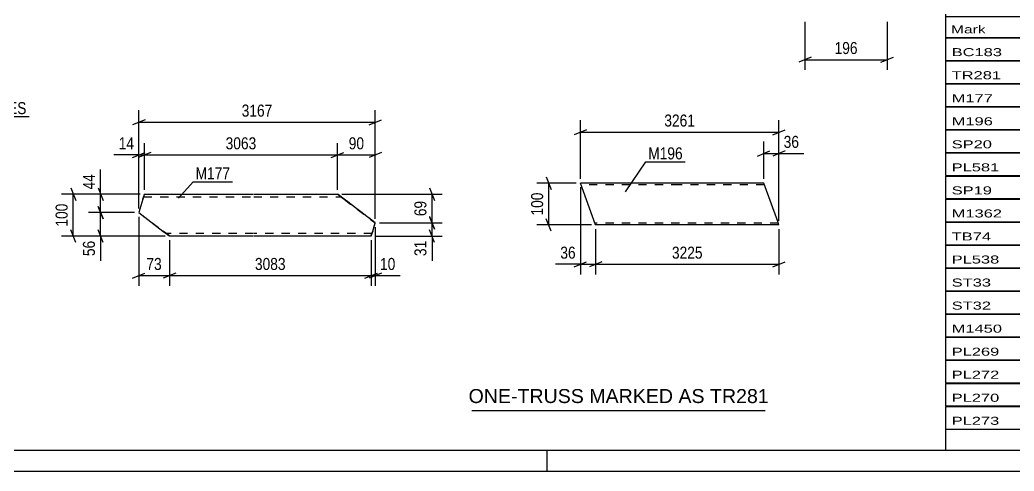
# Model space of a CAD drawing. Header units: millimetres. Extents: x 0 to 841, y 0 to 594.
# Drawn here: x 295.2 to 532.4, y 0 to 107.7 of the extents above; entities that cross this region are included whole.
import ezdxf

# ---------------------------------------------------------------- set-up
doc = ezdxf.new("R2010")
doc.units = ezdxf.units.MM
doc.linetypes.add('DXK_LINE_DOT2', pattern=[3.9198, 1.9599, -1.9599])
doc.styles.add('Arial', font='ARIAL.TTF', dxfattribs={"height": 0.2})
doc.styles.add('Arial Narrow', font='ARIALN.TTF', dxfattribs={"height": 0.2})

# ---------------------------------------------------------------- blocks, each defined once
blk = doc.blocks.new('Unknown-815137511-1135 - 13993')
at = {"color": 5, "linetype": 'Continuous'}
for p, q in [((5, 5), (836, 5)), ((421, 0), (421, 5)), ((0, 0), (841, 0))]:
    blk.add_line(p, q, dxfattribs=at)
blk = doc.blocks.new('Unknown-815137511-14421 - 13993')
at = {"color": 7, "linetype": 'Continuous'}
for p, q in [((516, 124.75), (676, 124.75)), ((516, 113.5), (516, 124.75)), ((676, 124.75), (676, 113.5)), ((516, 113.5), (676, 113.5)), ((516, 113.5), (516, 108.5)), ((676, 113.5), (676, 108.5)), ((516, 108.5), (676, 108.5)), ((516, 108.5), (516, 103.5)), ((540, 108.5), (540, 103.5)), ((575.5, 108.5), (575.5, 103.5)), ((601.5, 108.5), (601.5, 103.5)), ((614.5, 108.5), (614.5, 103.5)), ((632, 108.5), (632, 103.5)), ((654, 108.5), (654, 103.5)), ((676, 108.5), (676, 103.5)), ((516, 103.5), (676, 103.5)), ((516, 103.45), (516, 98.05)), ((516, 103.45), (676, 103.45)), ((540, 103.5), (540, 98)), ((575.5, 103.5), (575.5, 98)), ((601.5, 103.5), (601.5, 98)), ((614.5, 103.5), (614.5, 98)), ((632, 103.5), (632, 98)), ((654, 103.5), (654, 98)), ((676, 103.45), (676, 98.05)), ((516, 98.05), (676, 98.05)), ((516, 97.95), (516, 92.55)), ((516, 97.95), (676, 97.95)), ((540, 98), (540, 92.5)), ((575.5, 98), (575.5, 92.5)), ((601.5, 98), (601.5, 92.5)), ((614.5, 98), (614.5, 92.5)), ((632, 98), (632, 92.5)), ((654, 98), (654, 92.5)), ((676, 97.95), (676, 92.55)), ((516, 92.55), (676, 92.55)), ((516, 92.45), (516, 87.05)), ((516, 92.45), (676, 92.45)), ((540, 92.5), (540, 87)), ((575.5, 92.5), (575.5, 87)), ((601.5, 92.5), (601.5, 87)), ((614.5, 92.5), (614.5, 87)), ((632, 92.5), (632, 87)), ((654, 92.5), (654, 87)), ((676, 92.45), (676, 87.05)), ((516, 87.05), (676, 87.05)), ((516, 86.95), (516, 81.55)), ((516, 86.95), (676, 86.95)), ((540, 87), (540, 81.5)), ((575.5, 87), (575.5, 81.5)), ((601.5, 87), (601.5, 81.5)), ((614.5, 87), (614.5, 81.5)), ((632, 87), (632, 81.5)), ((654, 87), (654, 81.5)), ((676, 86.95), (676, 81.55)), ((516, 81.55), (676, 81.55)), ((516, 81.45), (516, 76.05)), ((516, 81.45), (676, 81.45)), ((540, 81.5), (540, 76)), ((575.5, 81.5), (575.5, 76)), ((601.5, 81.5), (601.5, 76)), ((614.5, 81.5), (614.5, 76)), ((632, 81.5), (632, 76)), ((654, 81.5), (654, 76)), ((676, 81.45), (676, 76.05)), ((516, 76.05), (676, 76.05)), ((516, 75.95), (516, 70.55)), ((516, 75.95), (676, 75.95)), ((540, 76), (540, 70.5)), ((575.5, 76), (575.5, 70.5)), ((601.5, 76), (601.5, 70.5)), ((614.5, 76), (614.5, 70.5)), ((632, 76), (632, 70.5)), ((654, 76), (654, 70.5)), ((676, 75.95), (676, 70.55)), ((516, 70.55), (676, 70.55)), ((516, 70.45), (516, 65.05)), ((516, 70.45), (676, 70.45)), ((540, 70.5), (540, 65)), ((575.5, 70.5), (575.5, 65)), ((601.5, 70.5), (601.5, 65)), ((614.5, 70.5), (614.5, 65)), ((632, 70.5), (632, 65)), ((654, 70.5), (654, 65)), ((676, 70.45), (676, 65.05)), ((516, 65.05), (676, 65.05)), ((516, 64.95), (516, 59.55)), ((516, 64.95), (676, 64.95)), ((540, 65), (540, 59.5)), ((575.5, 65), (575.5, 59.5)), ((601.5, 65), (601.5, 59.5)), ((614.5, 65), (614.5, 59.5)), ((632, 65), (632, 59.5)), ((654, 65), (654, 59.5)), ((676, 64.95), (676, 59.55)), ((516, 59.55), (676, 59.55)), ((516, 59.45), (516, 54.05)), ((516, 59.45), (676, 59.45)), ((540, 59.5), (540, 54)), ((575.5, 59.5), (575.5, 54)), ((601.5, 59.5), (601.5, 54)), ((614.5, 59.5), (614.5, 54)), ((632, 59.5), (632, 54)), ((654, 59.5), (654, 54)), ((676, 59.45), (676, 54.05)), ((516, 54.05), (676, 54.05)), ((516, 53.95), (516, 48.55)), ((516, 53.95), (676, 53.95)), ((540, 54), (540, 48.5)), ((575.5, 54), (575.5, 48.5)), ((601.5, 54), (601.5, 48.5)), ((614.5, 54), (614.5, 48.5)), ((632, 54), (632, 48.5)), ((654, 54), (654, 48.5)), ((676, 53.95), (676, 48.55)), ((516, 48.55), (676, 48.55)), ((516, 48.45), (516, 43.05)), ((516, 48.45), (676, 48.45)), ((540, 48.5), (540, 43)), ((575.5, 48.5), (575.5, 43)), ((601.5, 48.5), (601.5, 43)), ((614.5, 48.5), (614.5, 43)), ((632, 48.5), (632, 43)), ((654, 48.5), (654, 43)), ((676, 48.45), (676, 43.05)), ((516, 43.05), (676, 43.05)), ((516, 42.95), (516, 37.55)), ((516, 42.95), (676, 42.95)), ((540, 43), (540, 37.5)), ((575.5, 43), (575.5, 37.5)), ((601.5, 43), (601.5, 37.5)), ((614.5, 43), (614.5, 37.5)), ((632, 43), (632, 37.5)), ((654, 43), (654, 37.5)), ((676, 42.95), (676, 37.55)), ((516, 37.55), (676, 37.55)), ((516, 37.45), (516, 32.05)), ((516, 37.45), (676, 37.45)), ((540, 37.5), (540, 32)), ((575.5, 37.5), (575.5, 32)), ((601.5, 37.5), (601.5, 32)), ((614.5, 37.5), (614.5, 32)), ((632, 37.5), (632, 32)), ((654, 37.5), (654, 32)), ((676, 37.45), (676, 32.05)), ((516, 32.05), (676, 32.05)), ((516, 31.95), (516, 26.55)), ((516, 31.95), (676, 31.95)), ((540, 32), (540, 26.5)), ((575.5, 32), (575.5, 26.5)), ((601.5, 32), (601.5, 26.5)), ((614.5, 32), (614.5, 26.5)), ((632, 32), (632, 26.5)), ((654, 32), (654, 26.5)), ((676, 31.95), (676, 26.55)), ((516, 26.55), (676, 26.55)), ((516, 26.45), (516, 21.05)), ((516, 26.45), (676, 26.45)), ((540, 26.5), (540, 21)), ((575.5, 26.5), (575.5, 21)), ((601.5, 26.5), (601.5, 21)), ((614.5, 26.5), (614.5, 21)), ((632, 26.5), (632, 21)), ((654, 26.5), (654, 21)), ((676, 26.45), (676, 21.05)), ((516, 21.05), (676, 21.05)), ((516, 20.95), (516, 15.55)), ((516, 20.95), (676, 20.95)), ((540, 21), (540, 15.5)), ((575.5, 21), (575.5, 15.5)), ((601.5, 21), (601.5, 15.5)), ((614.5, 21), (614.5, 15.5)), ((632, 21), (632, 15.5)), ((654, 21), (654, 15.5)), ((676, 20.95), (676, 15.55)), ((516, 15.55), (676, 15.55)), ((516, 15.45), (516, 10.05)), ((516, 15.45), (676, 15.45)), ((540, 15.5), (540, 10)), ((575.5, 15.5), (575.5, 10)), ((601.5, 15.5), (601.5, 10)), ((614.5, 15.5), (614.5, 10)), ((632, 15.5), (632, 10)), ((654, 15.5), (654, 10)), ((676, 15.45), (676, 10.05)), ((516, 10.05), (676, 10.05)), ((516, 10), (676, 10)), ((516, 10), (516, 5)), ((632, 10), (632, 5)), ((654, 10), (654, 5)), ((676, 10), (676, 5)), ((516, 5), (676, 5))]:
    blk.add_line(p, q, dxfattribs=at)
at = {"color": 7, "style": 'Arial Narrow'}
for s, height, width, p in [('GENERAL NOTES & WELD DETAILS :', 2.8633, 1.4, (517.15, 117.06)), ('REFER TYP DRAWING TYP-01', 1.9089, 1.6, (600.7, 117.16)), ("MATERIAL LIST FOR ASSEMBLY MK'D", 1.9089, 1.6, (517.15, 109.56)), ('No. Required', 1.9089, 1.6, (647.41, 109.56)), ('TR281', 1.909, 1.794707, (609.9, 109.47)), ('1', 1.91, 1.794707, (638.08, 109.56)), ('Mark', 1.909, 1.7, (517.34, 104.5)), ('Profile', 1.909, 1.7, (550.41, 104.5)), ('Material', 1.909, 1.7, (580.54, 104.56)), ('No.', 1.909, 1.7, (605.5, 104.56)), ('Length', 1.909, 1.7, (616, 104.56)), ('Area', 1.909, 1.7, (638.5, 104.56)), ('Weight', 1.909, 1.7, (658, 104.56))]:
    blk.add_text(s, height=height, dxfattribs=dict(at, width=width)).set_placement(p)
at = {"color": 7, "linetype": 'Continuous', "style": 'Arial Narrow'}
for s, height, width, p in [('BC183', 1.909, 1.794707, (517.5, 99.06)), ('SHS132*6', 1.909, 1.794707, (542, 99.06)), ('E350', 1.909, 1.794707, (581.74, 99.06)), ('1', 1.91, 1.794707, (605.86, 99.06)), ('16515', 1.909, 1.794707, (616.4, 99.06)), ('8.7', 1.909, 1.794707, (642.32, 99.06)), ('392.0', 1.909, 1.794707, (658.96, 99.06)), ('TR281', 1.909, 1.794707, (517.5, 93.56)), ('SHS100*8', 1.909, 1.794707, (542, 93.56)), ('E350', 1.909, 1.794707, (581.74, 93.56)), ('1', 1.91, 1.794707, (605.86, 93.56)), ('16223', 1.909, 1.794707, (616.4, 93.56)), ('6.5', 1.909, 1.794707, (642.32, 93.56)), ('374.9', 1.909, 1.794707, (658.96, 93.56)), ('M177', 1.909, 1.794707, (517.5, 88.06)), ('SHS100*6', 1.909, 1.794707, (542, 88.06)), ('E350', 1.909, 1.794707, (581.74, 88.06)), ('6', 1.91, 1.794707, (605.86, 88.06)), ('3167', 1.909, 1.794707, (618.58, 88.06)), ('1.2', 1.909, 1.794707, (642.32, 88.06)), ('328.9', 1.909, 1.794707, (658.96, 88.06)), ('M196', 1.909, 1.794707, (517.5, 82.56)), ('SHS100*4', 1.909, 1.794707, (542, 82.56)), ('E350', 1.909, 1.794707, (581.74, 82.56)), ('7', 1.91, 1.794707, (605.86, 82.56)), ('3261', 1.909, 1.794707, (618.58, 82.56)), ('1.3', 1.909, 1.794707, (642.32, 82.56)), ('272.2', 1.909, 1.794707, (658.96, 82.56)), ('SP20', 1.909, 1.794707, (517.5, 77.06)), ('PL20*380', 1.909, 1.794707, (542, 77.06)), ('E350', 1.909, 1.794707, (581.74, 77.06)), ('6', 1.91, 1.794707, (605.86, 77.06)), ('380', 1.909, 1.794707, (620.77, 77.06)), ('0.3', 1.909, 1.794707, (642.32, 77.06)), ('136.0', 1.909, 1.794707, (658.96, 77.06)), ('PL581', 1.909, 1.794707, (517.5, 71.56)), ('PL12*300', 1.909, 1.794707, (542, 71.56)), ('E350', 1.909, 1.794707, (581.74, 71.56)), ('13', 1.909, 1.794707, (604.76, 71.56)), ('310', 1.909, 1.794707, (620.77, 71.56)), ('0.2', 1.909, 1.794707, (642.32, 71.56)), ('113.9', 1.909, 1.794707, (658.96, 71.56)), ('SP19', 1.909, 1.794707, (517.5, 66.06)), ('PL16*325', 1.909, 1.794707, (542, 66.06)), ('E350', 1.909, 1.794707, (581.74, 66.06)), ('4', 1.91, 1.794707, (605.86, 66.06)), ('325', 1.909, 1.794707, (620.77, 66.06)), ('0.2', 1.909, 1.794707, (642.32, 66.06)), ('53.1', 1.909, 1.794707, (661.14, 66.06)), ('M1362', 1.909, 1.794707, (517.5, 60.56)), ('RHS100*100*6', 1.9089, 1.794707, (542, 60.56)), ('E350', 1.909, 1.794707, (581.74, 60.56)), ('13', 1.909, 1.794707, (604.76, 60.56)), ('196', 1.909, 1.794707, (620.77, 60.56)), ('0.1', 1.909, 1.794707, (642.32, 60.56)), ('45.1', 1.909, 1.794707, (661.14, 60.56)), ('TB74', 1.909, 1.794707, (517.5, 55.06)), ('RHS150*110*6', 1.9089, 1.794707, (542, 55.06)), ('E350', 1.909, 1.794707, (581.74, 55.06)), ('6', 1.91, 1.794707, (605.86, 55.06)), ('200', 1.909, 1.794707, (620.77, 55.06)), ('0.1', 1.909, 1.794707, (642.32, 55.06)), ('28.0', 1.909, 1.794707, (661.14, 55.06)), ('PL538', 1.909, 1.794707, (517.5, 49.56)), ('PL10*150', 1.909, 1.794707, (542, 49.56)), ('E350', 1.909, 1.794707, (581.74, 49.56)), ('6', 1.91, 1.794707, (605.86, 49.56)), ('170', 1.909, 1.794707, (620.77, 49.56)), ('0.1', 1.909, 1.794707, (642.32, 49.56)), ('12.0', 1.909, 1.794707, (661.14, 49.56)), ('ST33', 1.909, 1.794707, (517.5, 44.06)), ('PL8*100', 1.909, 1.794707, (542, 44.06)), ('E350', 1.909, 1.794707, (581.74, 44.06)), ('24', 1.909, 1.794707, (604.76, 44.06)), ('135', 1.909, 1.794707, (620.77, 44.06)), ('0.0', 1.909, 1.794707, (642.32, 44.06)), ('10.0', 1.909, 1.794707, (661.14, 44.06)), ('ST32', 1.909, 1.794707, (517.5, 38.56)), ('PL8*100', 1.909, 1.794707, (542, 38.56)), ('E350', 1.909, 1.794707, (581.74, 38.56)), ('24', 1.909, 1.794707, (604.76, 38.56)), ('121', 1.909, 1.794707, (620.77, 38.56)), ('0.0', 1.909, 1.794707, (642.32, 38.56)), ('8.9', 1.909, 1.794707, (663.33, 38.56)), ('M1450', 1.909, 1.794707, (517.5, 33.06)), ('RHS100*100*6', 1.9089, 1.794707, (542, 33.06)), ('E350', 1.909, 1.794707, (581.74, 33.06)), ('1', 1.91, 1.794707, (605.86, 33.06)), ('220', 1.909, 1.794707, (620.77, 33.06)), ('0.1', 1.909, 1.794707, (642.32, 33.06)), ('3.9', 1.909, 1.794707, (663.33, 33.06)), ('PL269', 1.909, 1.794707, (517.5, 27.56)), ('PL12*173', 1.909, 1.794707, (542, 27.56)), ('E350', 1.909, 1.794707, (581.74, 27.56)), ('1', 1.91, 1.794707, (605.86, 27.56)), ('229', 1.909, 1.794707, (620.77, 27.56)), ('0.1', 1.909, 1.794707, (642.32, 27.56)), ('2.7', 1.909, 1.794707, (663.33, 27.56)), ('PL272', 1.909, 1.794707, (517.5, 22.06)), ('PL12*175', 1.909, 1.794707, (542, 22.06)), ('E350', 1.909, 1.794707, (581.74, 22.06)), ('1', 1.91, 1.794707, (605.86, 22.06)), ('233', 1.909, 1.794707, (620.77, 22.06)), ('0.1', 1.909, 1.794707, (642.32, 22.06)), ('2.7', 1.909, 1.794707, (663.33, 22.06)), ('PL270', 1.909, 1.794707, (517.5, 16.56)), ('PL10*120', 1.909, 1.794707, (542, 16.56)), ('E350', 1.909, 1.794707, (581.74, 16.56)), ('1', 1.91, 1.794707, (605.86, 16.56)), ('229', 1.909, 1.794707, (620.77, 16.56)), ('0.1', 1.909, 1.794707, (642.32, 16.56)), ('2.2', 1.909, 1.794707, (663.33, 16.56)), ('PL273', 1.909, 1.794707, (517.5, 11.06)), ('PL10*120', 1.909, 1.794707, (542, 11.06)), ('E350', 1.909, 1.794707, (581.74, 11.06)), ('1', 1.91, 1.794707, (605.86, 11.06)), ('233', 1.909, 1.794707, (620.77, 11.06)), ('0.1', 1.909, 1.794707, (642.32, 11.06)), ('2.2', 1.909, 1.794707, (663.33, 11.06)), ('Total', 1.909, 1.7, (618.33, 6.5)), ('40.3', 1.909, 1.794707, (639.64, 6.5)), ('1788.8', 1.909, 1.794707, (656.77, 6.5))]:
    blk.add_text(s, height=height, dxfattribs=dict(at, width=width)).set_placement(p)
blk = doc.blocks.new('Unknown-815137511-14422 - 13993')
at = {"color": 7, "linetype": 'Continuous'}
blk.add_line((403, 14.5), (473, 14.5), dxfattribs=at)
at = {"color": 7, "style": 'Arial'}
blk.add_text('ONE-TRUSS MARKED AS TR281', height=3.3428, dxfattribs=at).set_placement((402.24, 16.25))
blk = doc.blocks.new('Part-815137511-13239 - 13238')
at = {"color": 2, "linetype": 'Continuous'}
for p, q in [((324.53, 64.91), (323.53, 61.71)), ((324.53, 64.91), (323.53, 61.71)), ((324.55, 64.91), (323.55, 61.71)), ((324.55, 64.91), (323.55, 61.71)), ((324.67, 65.37), (324.53, 64.91)), ((324.53, 64.91), (324.6, 65.14)), ((324.55, 64.91), (324.69, 65.37)), ((324.62, 65.14), (324.55, 64.91)), ((324.6, 65.14), (324.66, 65.34)), ((324.68, 65.34), (324.62, 65.14)), ((324.66, 65.34), (324.7, 65.47)), ((324.79, 65.76), (324.67, 65.37)), ((324.72, 65.47), (324.68, 65.34)), ((324.69, 65.37), (324.81, 65.76)), ((324.7, 65.47), (324.71, 65.51)), ((324.71, 65.51), (324.73, 65.51)), ((324.71, 65.51), (324.73, 65.51)), ((324.73, 65.51), (324.72, 65.47)), ((324.73, 65.51), (324.73, 65.51)), ((324.87, 66.02), (324.79, 65.76)), ((324.81, 65.76), (324.89, 66.02)), ((324.9, 66.11), (324.87, 66.02)), ((324.89, 66.02), (324.92, 66.11)), ((324.92, 66.11), (324.9, 66.11)), ((324.9, 66.11), (350.87, 66.11)), ((350.97, 66.11), (370.99, 66.11)), ((370.99, 66.11), (371.11, 66.02)), ((371.11, 66.02), (371.45, 65.76)), ((371.45, 65.76), (371.96, 65.37)), ((371.96, 65.37), (372.57, 64.91)), ((379.99, 59.26), (372.57, 64.91)), ((323.53, 61.71), (329.3, 57.31)), ((323.55, 61.71), (329.32, 57.31)), ((329.6, 57.08), (329.3, 57.31)), ((329.92, 56.86), (329.32, 57.31)), ((329.85, 56.89), (329.6, 57.08)), ((379.38, 57.31), (379.24, 56.86)), ((379.38, 57.31), (379.99, 59.26)), ((330.03, 56.76), (329.85, 56.89)), ((329.9, 56.86), (330.41, 56.47)), ((330.43, 56.47), (329.92, 56.86)), ((329.92, 56.86), (330.04, 56.76)), ((330.09, 56.71), (330.03, 56.76)), ((330.04, 56.76), (330.1, 56.71)), ((330.1, 56.71), (330.09, 56.71)), ((330.09, 56.71), (330.1, 56.71)), ((330.41, 56.47), (330.75, 56.21)), ((330.77, 56.21), (330.43, 56.47)), ((330.75, 56.21), (330.87, 56.11)), ((330.89, 56.11), (330.77, 56.21)), ((350.87, 56.11), (330.87, 56.11)), ((379, 56.11), (350.97, 56.11)), ((379.03, 56.21), (379, 56.11)), ((379.11, 56.47), (379.03, 56.21)), ((379.24, 56.86), (379.11, 56.47))]:
    blk.add_line(p, q, dxfattribs=at)
at = {"color": 7, "linetype": 'DXK_LINE_DOT2'}
for p, q in [((324.73, 65.51), (350.87, 65.51)), ((350.97, 65.51), (371.78, 65.51)), ((371.09, 66.02), (370.97, 66.11)), ((371.43, 65.76), (371.09, 66.02)), ((371.94, 65.37), (371.43, 65.76)), ((371.76, 65.51), (371.82, 65.47)), ((371.84, 65.47), (371.78, 65.51)), ((371.82, 65.47), (371.99, 65.34)), ((372.01, 65.34), (371.84, 65.47)), ((372.54, 64.91), (371.94, 65.37)), ((371.99, 65.34), (372.24, 65.14)), ((372.26, 65.14), (372.01, 65.34)), ((372.24, 65.14), (372.55, 64.91)), ((372.56, 64.91), (372.26, 65.14)), ((372.54, 64.91), (379.96, 59.26)), ((379.97, 59.26), (372.55, 64.91)), ((372.56, 64.91), (379.98, 59.26)), ((323.53, 61.71), (329.3, 57.31)), ((323.53, 61.71), (323.53, 61.71)), ((323.55, 61.71), (323.55, 61.71)), ((323.55, 61.71), (329.32, 57.31)), ((329.3, 57.31), (329.9, 56.86)), ((329.32, 57.31), (329.62, 57.08)), ((329.62, 57.08), (329.87, 56.89)), ((379.21, 56.86), (379.36, 57.31)), ((379.29, 57.08), (379.23, 56.89)), ((379.25, 56.89), (379.31, 57.08)), ((379.36, 57.31), (379.29, 57.08)), ((379.31, 57.08), (379.38, 57.31)), ((379.36, 57.31), (379.97, 59.26)), ((379.36, 57.31), (379.96, 59.26)), ((379.38, 57.31), (379.98, 59.26)), ((379.96, 59.26), (379.97, 59.26)), ((379.98, 59.26), (379.99, 59.26)), ((329.87, 56.89), (329.92, 56.86)), ((350.87, 56.71), (330.1, 56.71)), ((379.19, 56.71), (350.97, 56.71)), ((378.99, 56.11), (379.01, 56.21)), ((379.01, 56.21), (379.09, 56.47)), ((379.09, 56.47), (379.21, 56.86)), ((379.19, 56.76), (379.17, 56.71)), ((379.17, 56.71), (379.19, 56.71)), ((379.23, 56.89), (379.19, 56.76)), ((379.19, 56.71), (379.2, 56.76)), ((379.2, 56.76), (379.25, 56.89))]:
    blk.add_line(p, q, dxfattribs=at)
blk = doc.blocks.new('Part-815137511-13263 - 13262')
at = {"color": 2, "linetype": 'Continuous'}
for p, q in [((452.55, 68.76), (428.91, 68.76)), ((432.55, 58.76), (428.91, 68.76)), ((472.65, 68.76), (452.65, 68.76)), ((476, 59.56), (472.65, 68.76)), ((476.29, 58.76), (476, 59.56)), ((452.55, 58.76), (432.55, 58.76)), ((476.29, 58.76), (452.65, 58.76))]:
    blk.add_line(p, q, dxfattribs=at)
at = {"color": 7, "linetype": 'DXK_LINE_DOT2'}
for p, q in [((452.55, 68.36), (429.06, 68.36)), ((472.8, 68.36), (452.65, 68.36)), ((452.55, 59.16), (432.41, 59.16)), ((432.47, 58.99), (432.55, 58.76)), ((476.14, 59.16), (452.65, 59.16)), ((476.27, 58.82), (476.21, 58.99)), ((476.29, 58.76), (476.27, 58.82))]:
    blk.add_line(p, q, dxfattribs=at)
blk = doc.blocks.new('StraightDimension-815137511-13326 - 13238')
at = {"color": 7, "linetype": 'Continuous'}
for p, q in [((330.87, 55.11), (330.87, 44.27)), ((378.99, 55.11), (378.99, 44.27)), ((332.37, 47.27), (329.37, 46.07)), ((330.87, 46.67), (378.99, 46.67)), ((377.49, 46.07), (380.49, 47.27))]:
    blk.add_line(p, q, dxfattribs=at)
at = {"color": 0}
blk.add_wipeout([(359.19, 47.42), (359.19, 51.62), (350.67, 51.62), (350.67, 47.42)], dxfattribs=at)
at = {"color": 3, "style": 'Arial Narrow'}
blk.add_text('3083', height=2.863, dxfattribs=at).set_placement((351.27, 48.02))
blk = doc.blocks.new('StraightDimension-815137511-13325 - 13238')
at = {"color": 7, "linetype": 'Continuous'}
for p, q in [((379.99, 58.26), (379.99, 44.27)), ((378.99, 55.11), (378.99, 44.27)), ((377.49, 46.07), (380.49, 47.27)), ((381.49, 47.27), (378.49, 46.07)), ((378.99, 46.67), (379.99, 46.67))]:
    blk.add_line(p, q, dxfattribs=at)
at = {"color": 0}
blk.add_wipeout([(385.37, 47.42), (385.37, 51.62), (380.51, 51.62), (380.51, 47.42)], dxfattribs=at)
at = {"color": 7, "linetype": 'Continuous'}
blk.add_line((379.99, 46.67), (385.89, 46.67), dxfattribs=at)
blk.add_line((379.99, 46.67), (385.89, 46.67), dxfattribs=at)
at = {"color": 3, "style": 'Arial Narrow'}
blk.add_text('10', height=2.863, dxfattribs=at).set_placement((381.11, 48.02))
blk = doc.blocks.new('StraightDimension-815137511-13277 - 13238')
at = {"color": 7, "linetype": 'Continuous'}
for p, q in [((324.9, 67.11), (324.9, 78.32)), ((370.97, 67.11), (370.97, 78.32)), ((326.4, 76.07), (323.4, 74.87)), ((369.47, 74.87), (372.47, 76.07)), ((324.9, 75.47), (370.97, 75.47))]:
    blk.add_line(p, q, dxfattribs=at)
at = {"color": 0}
blk.add_wipeout([(352.19, 76.22), (352.19, 80.42), (343.68, 80.42), (343.68, 76.22)], dxfattribs=at)
at = {"color": 3, "style": 'Arial Narrow'}
blk.add_text('3063', height=2.863, dxfattribs=at).set_placement((344.28, 76.82))
blk = doc.blocks.new('StraightDimension-815137511-13269 - 13238')
at = {"color": 7, "linetype": 'Continuous'}
for p, q in [((323.55, 62.71), (323.55, 86.13)), ((379.99, 60.26), (379.99, 86.13)), ((325.05, 83.88), (322.05, 82.68)), ((323.55, 83.28), (379.99, 83.28)), ((378.49, 82.68), (381.49, 83.88))]:
    blk.add_line(p, q, dxfattribs=at)
at = {"color": 0}
blk.add_wipeout([(356.02, 84.03), (356.02, 88.23), (347.51, 88.23), (347.51, 84.03)], dxfattribs=at)
at = {"color": 3, "style": 'Arial Narrow'}
blk.add_text('3167', height=2.863, dxfattribs=at).set_placement((348.11, 84.63))
blk = doc.blocks.new('StraightDimension-815137511-13276 - 13238')
at = {"color": 7, "linetype": 'Continuous'}
for p, q in [((370.97, 67.11), (370.97, 78.32)), ((379.99, 60.26), (379.99, 78.32)), ((369.47, 74.87), (372.47, 76.07)), ((381.49, 76.07), (378.49, 74.87)), ((370.97, 75.47), (379.99, 75.47))]:
    blk.add_line(p, q, dxfattribs=at)
at = {"color": 0}
blk.add_wipeout([(377.91, 76.22), (377.91, 80.42), (373.05, 80.42), (373.05, 76.22)], dxfattribs=at)
at = {"color": 3, "style": 'Arial Narrow'}
blk.add_text('90', height=2.863, dxfattribs=at).set_placement((373.65, 76.82))
blk = doc.blocks.new('StraightDimension-815137511-13278 - 13238')
at = {"color": 7, "linetype": 'Continuous'}
for p, q in [((323.55, 62.71), (323.55, 78.32)), ((324.9, 67.11), (324.9, 78.32)), ((322.05, 74.87), (325.05, 76.07)), ((326.4, 76.07), (323.4, 74.87)), ((323.55, 75.47), (324.9, 75.47))]:
    blk.add_line(p, q, dxfattribs=at)
at = {"color": 0}
blk.add_wipeout([(323.02, 76.22), (323.02, 80.42), (318.17, 80.42), (318.17, 76.22)], dxfattribs=at)
at = {"color": 7, "linetype": 'Continuous'}
blk.add_line((323.55, 75.47), (317.64, 75.47), dxfattribs=at)
blk.add_line((323.55, 75.47), (317.64, 75.47), dxfattribs=at)
at = {"color": 3, "style": 'Arial Narrow'}
blk.add_text('14', height=2.863, dxfattribs=at).set_placement((318.77, 76.82))
blk = doc.blocks.new('StraightDimension-815137511-13327 - 13238')
at = {"color": 7, "linetype": 'Continuous'}
for p, q in [((323.53, 60.71), (323.53, 44.27)), ((330.87, 55.11), (330.87, 44.27)), ((322.03, 46.07), (325.03, 47.27)), ((323.53, 46.67), (330.87, 46.67)), ((332.37, 47.27), (329.37, 46.07))]:
    blk.add_line(p, q, dxfattribs=at)
at = {"color": 0}
blk.add_wipeout([(329.63, 47.42), (329.63, 51.62), (324.77, 51.62), (324.77, 47.42)], dxfattribs=at)
at = {"color": 3, "style": 'Arial Narrow'}
blk.add_text('73', height=2.863, dxfattribs=at).set_placement((325.37, 48.02))
blk = doc.blocks.new('StraightDimension-815137511-13366 - 13238')
at = {"color": 7, "linetype": 'Continuous'}
for p, q in [((313.84, 67.61), (315.04, 64.61)), ((323.9, 66.11), (311.59, 66.11)), ((314.44, 61.71), (314.44, 66.11)), ((322.53, 61.71), (311.59, 61.71)), ((315.04, 60.21), (313.84, 63.21))]:
    blk.add_line(p, q, dxfattribs=at)
at = {"color": 0}
blk.add_wipeout([(313.69, 71.5), (309.49, 71.5), (309.49, 66.64), (313.69, 66.64)], dxfattribs=at)
at = {"color": 7, "linetype": 'Continuous'}
blk.add_line((314.44, 66.11), (314.44, 72.02), dxfattribs=at)
blk.add_line((314.44, 66.11), (314.44, 72.02), dxfattribs=at)
at = {"color": 3, "style": 'Arial Narrow'}
blk.add_text('44', height=2.863, rotation=90.0002, dxfattribs=at).set_placement((313.09, 67.24))
blk = doc.blocks.new('StraightDimension-815137511-13431 - 13238')
at = {"color": 7, "linetype": 'Continuous'}
for p, q in [((392.92, 67.61), (394.12, 64.61)), ((371.97, 66.11), (395.92, 66.11)), ((393.52, 59.26), (393.52, 66.11)), ((394.12, 57.76), (392.92, 60.76)), ((380.99, 59.26), (395.92, 59.26))]:
    blk.add_line(p, q, dxfattribs=at)
at = {"color": 0}
blk.add_wipeout([(392.77, 65.12), (388.57, 65.12), (388.57, 60.26), (392.77, 60.26)], dxfattribs=at)
at = {"color": 3, "style": 'Arial Narrow'}
blk.add_text('69', height=2.863, rotation=90.0002, dxfattribs=at).set_placement((392.17, 60.86))
blk = doc.blocks.new('StraightDimension-815137511-13367 - 13238')
at = {"color": 7, "linetype": 'Continuous'}
for p, q in [((322.53, 61.71), (311.59, 61.71)), ((313.84, 63.21), (315.04, 60.21)), ((314.44, 56.11), (314.44, 61.71)), ((315.04, 54.61), (313.84, 57.61)), ((329.87, 56.11), (311.59, 56.11))]:
    blk.add_line(p, q, dxfattribs=at)
at = {"color": 0}
blk.add_wipeout([(313.69, 55.59), (309.49, 55.59), (309.49, 50.73), (313.69, 50.73)], dxfattribs=at)
at = {"color": 7, "linetype": 'Continuous'}
blk.add_line((314.44, 56.11), (314.44, 50.21), dxfattribs=at)
blk.add_line((314.44, 56.11), (314.44, 50.21), dxfattribs=at)
at = {"color": 3, "style": 'Arial Narrow'}
blk.add_text('56', height=2.863, rotation=90.0002, dxfattribs=at).set_placement((313.09, 51.33))
blk = doc.blocks.new('StraightDimension-815137511-13405 - 13238')
at = {"color": 7, "linetype": 'Continuous'}
for p, q in [((307.33, 67.61), (308.53, 64.61)), ((323.9, 66.11), (305.08, 66.11)), ((307.93, 56.11), (307.93, 66.11)), ((308.53, 54.61), (307.33, 57.61)), ((329.87, 56.11), (305.08, 56.11))]:
    blk.add_line(p, q, dxfattribs=at)
at = {"color": 0}
blk.add_wipeout([(307.18, 64.46), (302.98, 64.46), (302.98, 57.77), (307.18, 57.77)], dxfattribs=at)
at = {"color": 3, "style": 'Arial Narrow'}
blk.add_text('100', height=2.863, rotation=90.0002, dxfattribs=at).set_placement((306.58, 58.37))
blk = doc.blocks.new('StraightDimension-815137511-13432 - 13238')
at = {"color": 7, "linetype": 'Continuous'}
for p, q in [((392.92, 60.76), (394.12, 57.76)), ((380.99, 59.26), (395.92, 59.26)), ((394.12, 54.61), (392.92, 57.61)), ((393.52, 56.11), (393.52, 59.26)), ((379.99, 56.11), (395.92, 56.11))]:
    blk.add_line(p, q, dxfattribs=at)
at = {"color": 0}
blk.add_wipeout([(392.77, 55.59), (388.57, 55.59), (388.57, 50.73), (392.77, 50.73)], dxfattribs=at)
at = {"color": 7, "linetype": 'Continuous'}
blk.add_line((393.52, 56.11), (393.52, 50.21), dxfattribs=at)
blk.add_line((393.52, 56.11), (393.52, 50.21), dxfattribs=at)
at = {"color": 3, "style": 'Arial Narrow'}
blk.add_text('31', height=2.863, rotation=90.0002, dxfattribs=at).set_placement((392.17, 51.33))
blk = doc.blocks.new('StraightDimension-815137511-13507 - 13262')
at = {"color": 7, "linetype": 'Continuous'}
for p, q in [((432.55, 57.76), (432.55, 46.97)), ((476.29, 57.76), (476.29, 46.97)), ((434.05, 49.97), (431.05, 48.77)), ((474.79, 48.77), (477.79, 49.97)), ((432.55, 49.37), (476.29, 49.37))]:
    blk.add_line(p, q, dxfattribs=at)
at = {"color": 0}
blk.add_wipeout([(458.68, 50.12), (458.68, 54.32), (450.16, 54.32), (450.16, 50.12)], dxfattribs=at)
at = {"color": 3, "style": 'Arial Narrow'}
blk.add_text('3225', height=2.863, dxfattribs=at).set_placement((450.76, 50.72))
blk = doc.blocks.new('StraightDimension-815137511-13532 - 13262')
at = {"color": 7, "linetype": 'Continuous'}
for p, q in [((420.77, 70.26), (421.97, 67.26)), ((427.91, 68.76), (418.52, 68.76)), ((421.37, 58.76), (421.37, 68.76)), ((421.97, 57.26), (420.77, 60.26)), ((431.55, 58.76), (418.52, 58.76))]:
    blk.add_line(p, q, dxfattribs=at)
at = {"color": 0}
blk.add_wipeout([(420.62, 67.1), (416.42, 67.1), (416.42, 60.42), (420.62, 60.42)], dxfattribs=at)
at = {"color": 3, "style": 'Arial Narrow'}
blk.add_text('100', height=2.863, rotation=90.0002, dxfattribs=at).set_placement((420.02, 61.02))
blk = doc.blocks.new('StraightDimension-815137511-13508 - 13262')
at = {"color": 7, "linetype": 'Continuous'}
for p, q in [((428.91, 67.76), (428.91, 46.97)), ((432.55, 57.76), (432.55, 46.97)), ((427.41, 48.77), (430.41, 49.97)), ((434.05, 49.97), (431.05, 48.77)), ((428.91, 49.37), (432.55, 49.37))]:
    blk.add_line(p, q, dxfattribs=at)
at = {"color": 0}
blk.add_wipeout([(428.39, 50.12), (428.39, 54.32), (423.53, 54.32), (423.53, 50.12)], dxfattribs=at)
at = {"color": 7, "linetype": 'Continuous'}
blk.add_line((428.91, 49.37), (423, 49.37), dxfattribs=at)
blk.add_line((428.91, 49.37), (423, 49.37), dxfattribs=at)
at = {"color": 3, "style": 'Arial Narrow'}
blk.add_text('36', height=2.863, dxfattribs=at).set_placement((424.13, 50.72))
blk = doc.blocks.new('StraightDimension-815137511-13468 - 13262')
at = {"color": 7, "linetype": 'Continuous'}
for p, q in [((428.91, 69.76), (428.91, 83.76)), ((476.29, 59.76), (476.29, 83.76)), ((430.41, 81.51), (427.41, 80.31)), ((428.91, 80.91), (476.29, 80.91)), ((474.79, 80.31), (477.79, 81.51))]:
    blk.add_line(p, q, dxfattribs=at)
at = {"color": 0}
blk.add_wipeout([(456.86, 81.66), (456.86, 85.86), (448.34, 85.86), (448.34, 81.66)], dxfattribs=at)
at = {"color": 3, "style": 'Arial Narrow'}
blk.add_text('3261', height=2.863, dxfattribs=at).set_placement((448.94, 82.26))
blk = doc.blocks.new('StraightDimension-815137511-13479 - 13262')
at = {"color": 7, "linetype": 'Continuous'}
for p, q in [((472.65, 69.76), (472.65, 78.67)), ((476.29, 59.76), (476.29, 78.67)), ((471.15, 75.22), (474.15, 76.42)), ((477.79, 76.42), (474.79, 75.22)), ((472.65, 75.82), (476.29, 75.82))]:
    blk.add_line(p, q, dxfattribs=at)
at = {"color": 0}
blk.add_wipeout([(481.67, 76.57), (481.67, 80.77), (476.82, 80.77), (476.82, 76.57)], dxfattribs=at)
at = {"color": 7, "linetype": 'Continuous'}
blk.add_line((476.29, 75.82), (482.2, 75.82), dxfattribs=at)
blk.add_line((476.29, 75.82), (482.2, 75.82), dxfattribs=at)
at = {"color": 3, "style": 'Arial Narrow'}
blk.add_text('36', height=2.863, dxfattribs=at).set_placement((477.42, 77.17))
blk = doc.blocks.new('StraightDimension-815137511-11881 - 11637')
at = {"color": 7, "linetype": 'Continuous'}
for p, q in [((482.5, 107.22), (482.5, 95.82)), ((502.1, 107.22), (502.1, 95.82)), ((484, 98.82), (481, 97.62)), ((482.5, 98.22), (502.1, 98.22)), ((500.6, 97.62), (503.6, 98.82))]:
    blk.add_line(p, q, dxfattribs=at)
at = {"color": 0}
blk.add_wipeout([(495.64, 98.97), (495.64, 103.17), (488.96, 103.17), (488.96, 98.97)], dxfattribs=at)
at = {"color": 3, "style": 'Arial Narrow'}
blk.add_text('196', height=2.863, dxfattribs=at).set_placement((489.56, 99.57))
blk = doc.blocks.new('Mark-815137511-13317 - 13238')
at = {"color": 0}
blk.add_wipeout([(345.34, 69.65), (345.34, 72.65), (337.11, 72.65), (337.11, 69.65)], dxfattribs=at)
blk.add_wipeout([(345.34, 69.65), (345.34, 72.65), (337.11, 72.65), (337.11, 69.65)], dxfattribs=at)
at = {"color": 30, "linetype": 'Continuous'}
for p, q in [((333.05, 65.16), (336.51, 69.05)), ((336.51, 69.05), (345.94, 69.05))]:
    blk.add_line(p, q, dxfattribs=at)
at = {"color": 3, "style": 'Arial Narrow'}
blk.add_text('M177', height=2.863, dxfattribs=at).set_placement((337.11, 69.65))
blk = doc.blocks.new('Mark-815137511-13546 - 13262')
at = {"color": 0}
blk.add_wipeout([(453.34, 74.42), (453.34, 77.42), (445.11, 77.42), (445.11, 74.42)], dxfattribs=at)
blk.add_wipeout([(453.34, 74.42), (453.34, 77.42), (445.11, 77.42), (445.11, 74.42)], dxfattribs=at)
at = {"color": 30, "linetype": 'Continuous'}
for p, q in [((439.64, 66.64), (444.51, 73.82)), ((444.51, 73.82), (453.94, 73.82))]:
    blk.add_line(p, q, dxfattribs=at)
at = {"color": 3, "style": 'Arial Narrow'}
blk.add_text('M196', height=2.863, dxfattribs=at).set_placement((445.11, 74.42))
blk = doc.blocks.new('Mark-815137511-13135 - 11687')
at = {"color": 0}
blk.add_wipeout([(273.07, 85.22), (273.07, 88.22), (271.24, 88.22), (271.24, 85.22)], dxfattribs=at)
blk.add_wipeout([(273.07, 85.22), (273.07, 88.22), (271.24, 88.22), (271.24, 85.22)], dxfattribs=at)
at = {"color": 7, "linetype": 'Continuous'}
blk.add_line((261.5, 71.93), (270.64, 84.62), dxfattribs=at)
at = {"color": 0}
blk.add_wipeout([(275.8, 85.22), (275.8, 88.22), (273.97, 88.22), (273.97, 85.22)], dxfattribs=at)
blk.add_wipeout([(275.8, 85.22), (275.8, 88.22), (273.97, 88.22), (273.97, 85.22)], dxfattribs=at)
at = {"color": 3, "style": 'Arial Narrow'}
blk.add_text('4', height=2.86, dxfattribs=at).set_placement((271.24, 85.22))
at = {"color": 0}
blk.add_wipeout([(280.35, 85.22), (280.35, 88.22), (276.7, 88.22), (276.7, 85.22)], dxfattribs=at)
blk.add_wipeout([(280.35, 85.22), (280.35, 88.22), (276.7, 88.22), (276.7, 85.22)], dxfattribs=at)
at = {"color": 3, "style": 'Arial Narrow'}
blk.add_text('#', height=2.86, dxfattribs=at).set_placement((273.97, 85.22))
at = {"color": 0}
blk.add_wipeout([(296.78, 85.22), (296.78, 88.22), (281.25, 88.22), (281.25, 85.22)], dxfattribs=at)
blk.add_wipeout([(296.78, 85.22), (296.78, 88.22), (281.25, 88.22), (281.25, 85.22)], dxfattribs=at)
at = {"color": 7, "linetype": 'Continuous'}
blk.add_line((270.64, 84.62), (297.38, 84.62), dxfattribs=at)
at = {"color": 3, "style": 'Arial Narrow'}
for s, p in [('18', (276.7, 85.22)), ('Ø  HOLES', (281.25, 85.22))]:
    blk.add_text(s, height=2.863, dxfattribs=at).set_placement(p)

msp = doc.modelspace()

# ---------------------------------------------------------------- block references
for name in ['Unknown-815137511-1135 - 13993', 'Unknown-815137511-14421 - 13993', 'Part-815137511-13263 - 13262', 'Part-815137511-13239 - 13238', 'Unknown-815137511-14422 - 13993']:
    msp.add_blockref(name, (0, 0))

# ---------------------------------------------------------------- next in the draw order: block references
for name in ['StraightDimension-815137511-11881 - 11637', 'Mark-815137511-13135 - 11687', 'StraightDimension-815137511-13277 - 13238', 'StraightDimension-815137511-13507 - 13262', 'StraightDimension-815137511-13326 - 13238']:
    msp.add_blockref(name, (0, 0))

# ---------------------------------------------------------------- next in the draw order: block references
for name in ['StraightDimension-815137511-13269 - 13238', 'StraightDimension-815137511-13532 - 13262', 'StraightDimension-815137511-13325 - 13238']:
    msp.add_blockref(name, (0, 0))

# ---------------------------------------------------------------- next in the draw order: block references
for name in ['StraightDimension-815137511-13278 - 13238', 'StraightDimension-815137511-13276 - 13238', 'Mark-815137511-13317 - 13238', 'StraightDimension-815137511-13508 - 13262', 'StraightDimension-815137511-13327 - 13238']:
    msp.add_blockref(name, (0, 0))

# ---------------------------------------------------------------- next in the draw order: block references
for name in ['StraightDimension-815137511-13468 - 13262', 'StraightDimension-815137511-13366 - 13238', 'StraightDimension-815137511-13431 - 13238']:
    msp.add_blockref(name, (0, 0))

# ---------------------------------------------------------------- next in the draw order: block references
for name in ['StraightDimension-815137511-13479 - 13262', 'Mark-815137511-13546 - 13262', 'StraightDimension-815137511-13367 - 13238', 'StraightDimension-815137511-13432 - 13238']:
    msp.add_blockref(name, (0, 0))

# ---------------------------------------------------------------- next in the draw order: block references
msp.add_blockref('StraightDimension-815137511-13405 - 13238', (0, 0))

doc.saveas('drawing.dxf')
